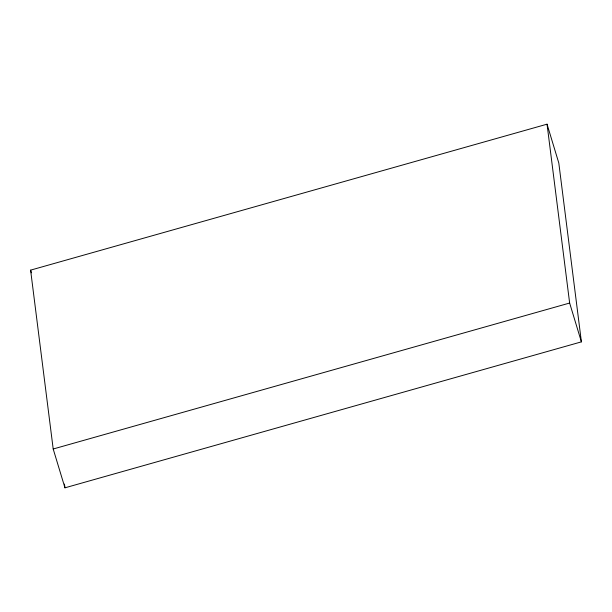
<?xml version="1.0" encoding="UTF-8"?>
<svg xmlns="http://www.w3.org/2000/svg" width="612" height="612" viewBox="0 0 612 612"><rect width="100%" height="100%" fill="white"/><g stroke="black" fill="none" stroke-linecap="round" stroke-linejoin="round"><path stroke-width="0.92" d="M30.6 270.137L547.044 124.182L558.802 163.006L581.4 341.863L64.956 487.818L53.198 448.994L30.6 270.137L31.419 272.845M53.198 448.994L569.642 303.039L547.044 124.182M569.642 303.039L581.4 341.863M64.474 484.031L64.956 487.818"/></g></svg>
